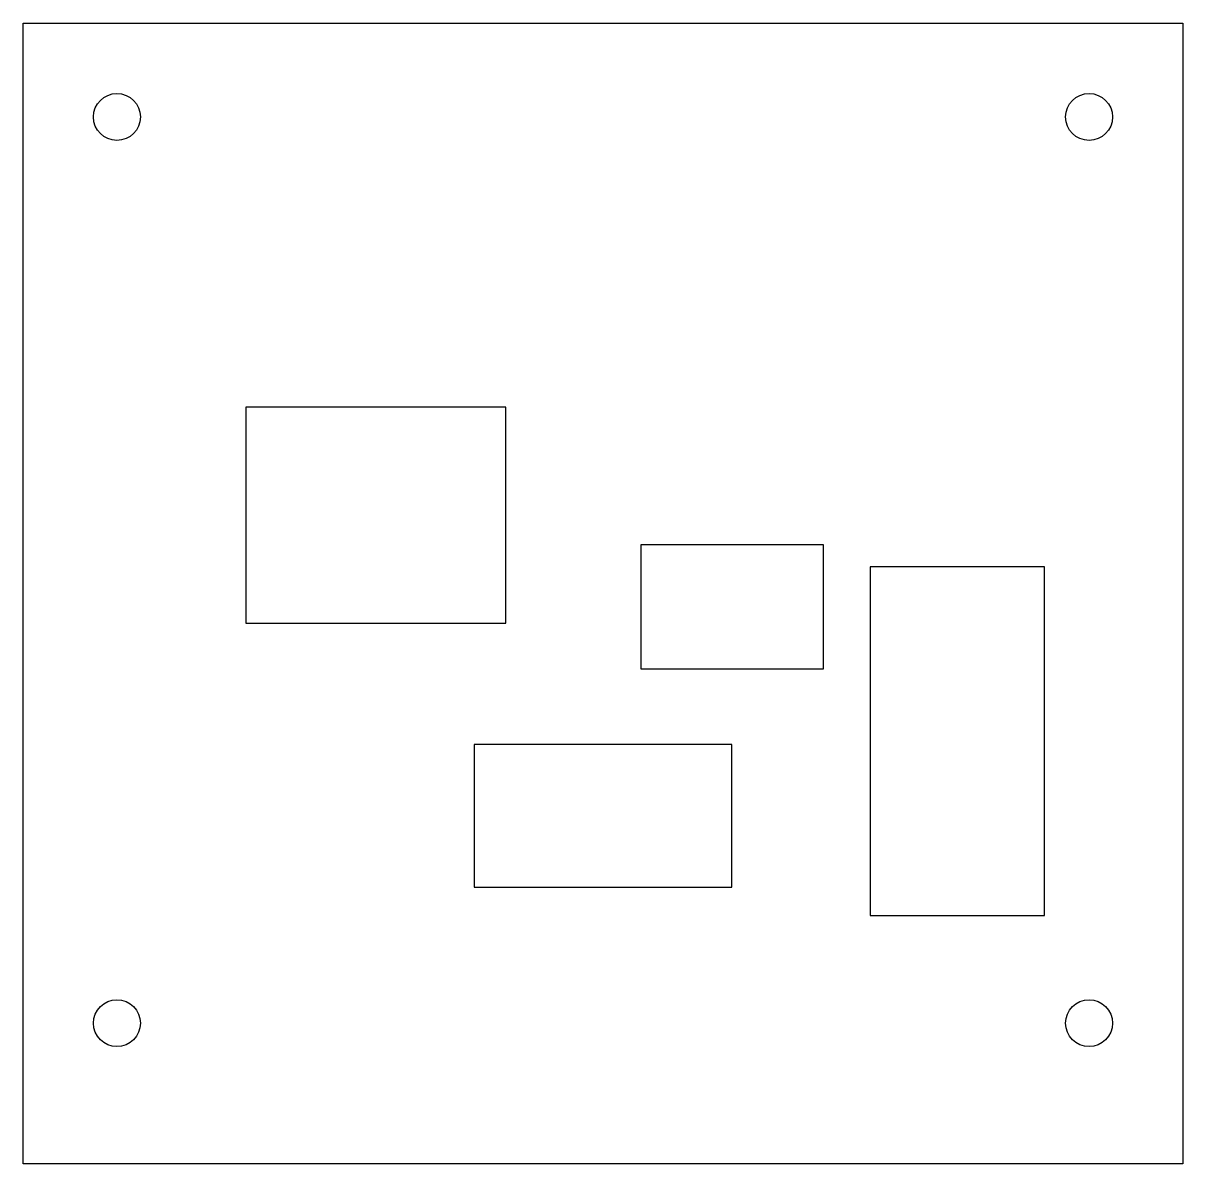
# Model space of a CAD drawing. Header units: millimetres. Extents: x 1.5 to 75.7, y 10 to 83.
import ezdxf

# ---------------------------------------------------------------- set-up
doc = ezdxf.new("R2010")
doc.units = ezdxf.units.MM
doc.layers.get('0').update_dxf_attribs({"linetype": 'CONTINUOUS'})

msp = doc.modelspace()

# ---------------------------------------------------------------- linework, layer by layer
for points in [[(1.5, 10), (1.5, 83), (75.73, 83), (75.73, 10)], [(32.398, 44.609), (32.398, 58.429), (15.758, 58.429), (15.758, 44.609)], [(52.736, 41.673), (52.736, 49.623), (41.036, 49.623), (41.036, 41.673)], [(66.871, 25.894), (66.871, 48.214), (55.727, 48.214), (55.727, 25.894)], [(46.865, 27.706), (46.865, 36.836), (30.365, 36.836), (30.365, 27.706)]]:
    msp.add_lwpolyline(points, close=True)
for centre in [(7.5, 77), (69.73, 77), (7.5, 19), (69.73, 19)]:
    msp.add_circle(centre, 1.5)

doc.saveas('drawing.dxf')
